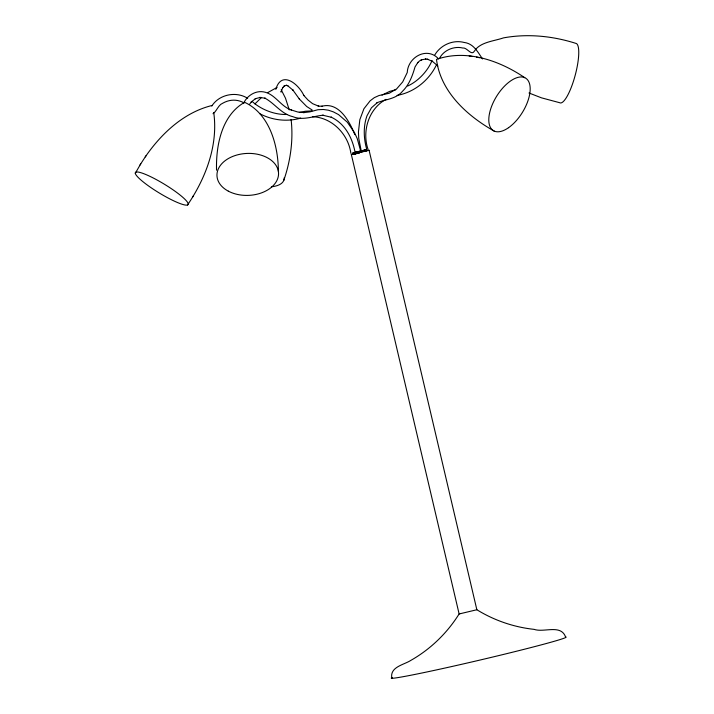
<?xml version="1.0" encoding="UTF-8"?>
<svg xmlns="http://www.w3.org/2000/svg" width="714" height="714" viewBox="0 0 714 714"><rect width="100%" height="100%" fill="white"/><g stroke="black" fill="none" stroke-linecap="round" stroke-linejoin="round"><path stroke-width="1.07" d="M353.617 153.849L355.911 153.858L356.224 152.118L355.251 152.26L357.366 151.779M459.727 613.683L459.111 613.897L351.324 154.447L367.326 150.493L369.076 150.217L476.854 609.747L459.102 613.978C447.178 633.05 430.569 649.16 411.005 660.289C403.999 664.895 389.558 666.805 391.861 678.3M369.058 150.297L351.324 154.447M281.093 91.624L280.986 92.106L282.815 87.42L282.485 87.929L284.681 85.635L284.074 85.885L286.733 85.377L286.091 85.243L287.929 85.769L287.376 85.466L293.097 90.25L292.785 89.893L299.469 99.192M275.827 89.339C281.441 69.856 298.675 84.065 303.869 95.551L303.557 95.194L308.037 100.049L312.598 103.664L318.783 106.234L318.141 106.1L322.353 106.261L321.693 106.332C338.802 101.388 349.699 121.621 354.796 134.643M355.581 154.108L356.438 152.1L352.68 153.028L358.062 151.663M283.726 180.508C290.527 161.016 293.472 139.971 291.098 119.408M432.095 60.503C427.4 71.632 417.877 81.342 407.649 86.046M243.456 103.592C246.767 95.988 255.014 90.437 263.448 91.856C275.149 93.784 280.504 106.475 291.517 110.081L291.089 109.902L297.604 111.964L304.155 112.607L303.646 112.616L310.037 111.839L317.917 109.724L323.38 109.483L328.386 110.197L333.349 111.866L338.561 114.606L347.334 122.219L354.555 132.742L357.25 138.65L360.731 151.261L355.983 152.269L357.991 151.779M436.093 65.59C428.552 80.798 413.879 92.436 397.055 95.399M187.514 204.989A30.809 5.069 31.3 0 0 154.242 178.5A30.809 5.069 31.3 0 0 143.559 182.195A30.809 5.069 31.3 0 0 187.514 204.989C205.748 178.188 218.332 145.299 213.736 112.482M135.312 173.243L140.756 163.827M145.237 156.937C161.364 133.518 183.917 112.339 212.228 105.44M192.691 196.966L193.414 195.85M140.033 164.952L145.951 155.831M211.79 106.074C219.109 94.373 236.138 90.964 247.687 98.327M434.719 55.076C440.467 45.098 452.872 39.493 464.1 42.447C473.703 43.599 477.684 52.006 482.539 58.95M439.663 58.057C444.063 49.81 454.443 45.928 462.726 48.008C467.054 47.151 471.347 56.397 474.435 51.096C480.103 41.992 494.008 41.18 503.495 37.878C527.771 33.424 553.047 36.003 576.457 43.563A30.809 7.461 -75.1 0 1 574.69 77.112A30.809 7.461 -75.1 0 1 559.642 102.7L541.498 97.845L528.985 92.998M249.695 104.11L251.515 101.683L251.203 102.004L255.621 98.568L255.148 98.764L260.28 97.407L259.771 97.416L265.189 98.246L264.751 98.068C274.676 103.307 281.307 113.999 292.865 116.677C302.977 120.809 313.178 116.087 323.246 115.204L322.737 115.204L331.528 117.31L331.1 117.132C344.942 123.558 352.314 137.579 355.108 152.493M254.916 103.932L261.556 97.434M382.026 95.069L389.835 91.321L395.77 89.785M385.935 99.371C368.754 108.724 361.811 131.117 368.005 149.208M267.759 92.588L277.077 87.42M358.981 152.894L361.409 151.77M360.722 151.225L358.723 151.663M361.275 151.154L366.139 149.958L361.284 151.198L358.749 138.364L358.446 131.894L359.838 119.657L363.926 108.751L370.129 100.817L374.306 97.657L378.982 95.533L389.228 93.248L396.591 88.929L402.705 81.905L407.257 72.48C407.944 57.093 427.07 46.258 438.548 58.878M356.295 153.082L354.26 153.68L355.911 153.858M356.331 153.358L358.705 153.019M366.282 150.761L367.326 150.493M364.863 150.127L366.291 149.753L362.453 150.583L364.854 150.101M300.63 118.122C287.242 122.023 272.489 120.309 260.155 113.892M352.868 154.117L353.885 153.876M299.282 112.517L305.324 111.241L311.92 110.902M354.787 153.376L355.581 153.224M364.818 151.439L365.604 151.288M358.098 153.305L356.482 153.376L358.205 153.403M286.903 114.472C274.961 114.883 261.511 109.902 252.051 101.397M356.875 153.314L358.401 153.385M358.133 153.046L359.187 153.108M524.754 77.692C499.684 60.61 466.349 48.864 436.486 59.423C440.511 91.74 467.188 115.954 494.222 131.09M312.446 116.703C332.028 117.382 348.37 134.286 350.86 153.305M213.031 113.731C216.637 111.366 218.27 104.788 222.83 103.173C229.694 99.282 237.307 99.121 243.992 102.878M469.143 55.951L471.999 56.433M476.461 57.174L479.71 57.727M437.825 65.965L432.604 61.493L427.481 59.2L427.981 59.351L425.437 59.012L425.981 58.967L421.171 59.931L421.671 59.699L419.511 60.976L417.574 62.752L417.922 62.386L415.03 66.92C412.487 75.657 409.283 84.582 402.66 91.115C396.208 99.076 385.64 99.264 376.938 102.736L377.438 102.504L371.45 107.778L366.996 115.757C363.087 126.69 363.658 138.775 366.871 149.815M312.161 110.001L306.717 106.52L299.157 98.835M476.863 609.738C494.177 620.421 513.875 627.178 534.099 629.355C544.006 632.872 560.865 623.947 565.559 636.942A89.857 2.669 -13.2 0 1 477.8 660.566A89.857 2.669 -13.2 0 1 392.093 677.532M281.218 89.777L285.493 98.202L289.259 109.902M358.482 152.68L357.991 151.814M278.389 171.565C278.308 145.924 269.812 114.026 244.634 102.298C221.572 115.356 215.842 145.701 216.547 170.2M284.208 177.84A30.809 13.727 16.3 0 1 271.365 186.782M359.553 151.216L358.66 151.511L359.553 151.216M508.582 127.672A30.809 15.208 -58.4 0 0 527.86 80.209A30.809 15.208 -58.4 0 0 492.026 105.288A30.809 15.208 -58.4 0 0 508.582 127.672M228.302 191.138A30.809 20.983 -2.5 0 0 278.157 177.054A30.809 20.983 -2.5 0 0 236.807 155.036A30.809 20.983 -2.5 0 0 228.302 191.138"/></g></svg>
